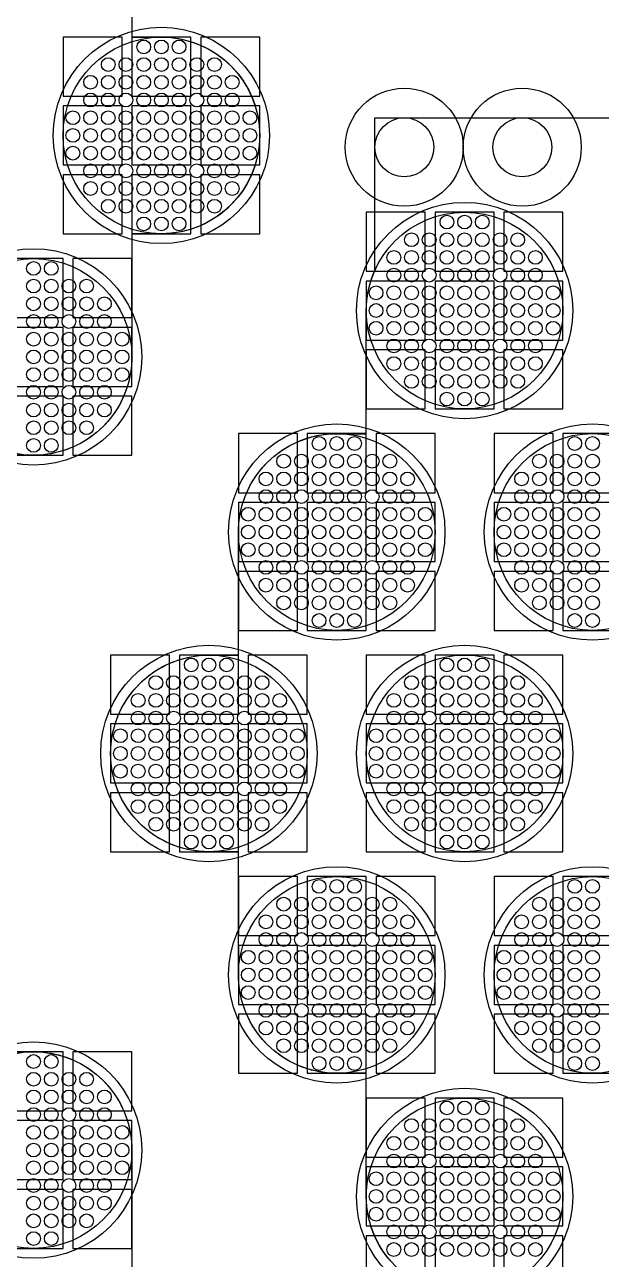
# Model space of a CAD drawing. Extents: x -49 to 54, y -38 to 38.
# Drawn here: x -0.82 to 2.12, y 24.13 to 30.41 of the extents above; entities that cross this region are included whole.
import ezdxf

# ---------------------------------------------------------------- set-up
doc = ezdxf.new("R2010")
doc.units = 0
for name, color, linetype in [('ADHESIVE_VIA_OPENINGS', 30, 'CONTINUOUS'), ('BACK_LAYER', 5, 'CONTINUOUS'), ('COND_LAYER_LOWER_ELECTRODE', 6, 'CONTINUOUS'), ('CONDUCTIVE_LAYER_BACK_LAYER', 2, 'CONTINUOUS'), ('EMITTER', 3, 'CONTINUOUS'), ('LOWER_ELECTRODE', 1, 'CONTINUOUS'), ('SUBSTRATE_VIA', 4, 'CONTINUOUS')]:
    doc.layers.add(name, color=color, linetype=linetype)

msp = doc.modelspace()

# ---------------------------------------------------------------- linework, layer by layer
at = {"layer": 'ADHESIVE_VIA_OPENINGS'}
for centre in [(1.114, 29.7878), (1.714, 29.7878)]:
    msp.add_circle(centre, 0.3, dxfattribs=at)
at = {"layer": 'BACK_LAYER'}
for points in [[(-0.6209, 30.0477), (-0.3209, 30.0477), (-0.3209, 30.3477), (-0.6209, 30.3477)], [(-0.2709, 30.0477), (0.0291, 30.0477), (0.0291, 30.3477), (-0.2709, 30.3477)], [(0.0791, 30.0477), (0.3791, 30.0477), (0.3791, 30.3477), (0.0791, 30.3477)], [(-0.6209, 29.6977), (-0.3209, 29.6977), (-0.3209, 29.9977), (-0.6209, 29.9977)], [(-0.2709, 29.6977), (0.0291, 29.6977), (0.0291, 29.9977), (-0.2709, 29.9977)], [(0.0791, 29.6977), (0.3791, 29.6977), (0.3791, 29.9977), (0.0791, 29.9977)], [(-0.6209, 29.3477), (-0.3209, 29.3477), (-0.3209, 29.6477), (-0.6209, 29.6477)], [(-0.2709, 29.3477), (0.0291, 29.3477), (0.0291, 29.6477), (-0.2709, 29.6477)], [(0.0791, 29.3477), (0.3791, 29.3477), (0.3791, 29.6477), (0.0791, 29.6477)], [(0.9209, 29.1575), (1.2209, 29.1575), (1.2209, 29.4575), (0.9209, 29.4575)], [(1.2709, 29.1575), (1.5709, 29.1575), (1.5709, 29.4575), (1.2709, 29.4575)], [(1.6209, 29.1575), (1.9209, 29.1575), (1.9209, 29.4575), (1.6209, 29.4575)], [(-0.9209, 28.9218), (-0.6209, 28.9218), (-0.6209, 29.2218), (-0.9209, 29.2218)], [(-0.5709, 28.9218), (-0.2709, 28.9218), (-0.2709, 29.2218), (-0.5709, 29.2218)], [(0.9209, 28.8075), (1.2209, 28.8075), (1.2209, 29.1075), (0.9209, 29.1075)], [(1.2709, 28.8075), (1.5709, 28.8075), (1.5709, 29.1075), (1.2709, 29.1075)], [(1.6209, 28.8075), (1.9209, 28.8075), (1.9209, 29.1075), (1.6209, 29.1075)], [(-0.9209, 28.5718), (-0.6209, 28.5718), (-0.6209, 28.8718), (-0.9209, 28.8718)], [(-0.5709, 28.5718), (-0.2709, 28.5718), (-0.2709, 28.8718), (-0.5709, 28.8718)], [(0.9209, 28.4575), (1.2209, 28.4575), (1.2209, 28.7575), (0.9209, 28.7575)], [(1.2709, 28.4575), (1.5709, 28.4575), (1.5709, 28.7575), (1.2709, 28.7575)], [(1.6209, 28.4575), (1.9209, 28.4575), (1.9209, 28.7575), (1.6209, 28.7575)], [(-0.9209, 28.2218), (-0.6209, 28.2218), (-0.6209, 28.5218), (-0.9209, 28.5218)], [(-0.5709, 28.2218), (-0.2709, 28.2218), (-0.2709, 28.5218), (-0.5709, 28.5218)], [(0.2709, 28.0316), (0.5709, 28.0316), (0.5709, 28.3316), (0.2709, 28.3316)], [(0.6209, 28.0316), (0.9209, 28.0316), (0.9209, 28.3316), (0.6209, 28.3316)], [(0.9709, 28.0316), (1.2709, 28.0316), (1.2709, 28.3316), (0.9709, 28.3316)], [(1.5709, 28.0316), (1.8709, 28.0316), (1.8709, 28.3316), (1.5709, 28.3316)], [(1.9209, 28.0316), (2.2209, 28.0316), (2.2209, 28.3316), (1.9209, 28.3316)], [(0.2709, 27.6816), (0.5709, 27.6816), (0.5709, 27.9816), (0.2709, 27.9816)], [(0.6209, 27.6816), (0.9209, 27.6816), (0.9209, 27.9816), (0.6209, 27.9816)], [(0.9709, 27.6816), (1.2709, 27.6816), (1.2709, 27.9816), (0.9709, 27.9816)], [(1.5709, 27.6816), (1.8709, 27.6816), (1.8709, 27.9816), (1.5709, 27.9816)], [(1.9209, 27.6816), (2.2209, 27.6816), (2.2209, 27.9816), (1.9209, 27.9816)], [(0.2709, 27.3316), (0.5709, 27.3316), (0.5709, 27.6316), (0.2709, 27.6316)], [(0.6209, 27.3316), (0.9209, 27.3316), (0.9209, 27.6316), (0.6209, 27.6316)], [(0.9709, 27.3316), (1.2709, 27.3316), (1.2709, 27.6316), (0.9709, 27.6316)], [(1.5709, 27.3316), (1.8709, 27.3316), (1.8709, 27.6316), (1.5709, 27.6316)], [(1.9209, 27.3316), (2.2209, 27.3316), (2.2209, 27.6316), (1.9209, 27.6316)], [(-0.3791, 26.9058), (-0.0791, 26.9058), (-0.0791, 27.2058), (-0.3791, 27.2058)], [(-0.0291, 26.9058), (0.2709, 26.9058), (0.2709, 27.2058), (-0.0291, 27.2058)], [(0.3209, 26.9058), (0.6209, 26.9058), (0.6209, 27.2058), (0.3209, 27.2058)], [(0.9209, 26.9058), (1.2209, 26.9058), (1.2209, 27.2058), (0.9209, 27.2058)], [(1.2709, 26.9058), (1.5709, 26.9058), (1.5709, 27.2058), (1.2709, 27.2058)], [(1.6209, 26.9058), (1.9209, 26.9058), (1.9209, 27.2058), (1.6209, 27.2058)], [(-0.3791, 26.5558), (-0.0791, 26.5558), (-0.0791, 26.8558), (-0.3791, 26.8558)], [(-0.0291, 26.5558), (0.2709, 26.5558), (0.2709, 26.8558), (-0.0291, 26.8558)], [(0.3209, 26.5558), (0.6209, 26.5558), (0.6209, 26.8558), (0.3209, 26.8558)], [(0.9209, 26.5558), (1.2209, 26.5558), (1.2209, 26.8558), (0.9209, 26.8558)], [(1.2709, 26.5558), (1.5709, 26.5558), (1.5709, 26.8558), (1.2709, 26.8558)], [(1.6209, 26.5558), (1.9209, 26.5558), (1.9209, 26.8558), (1.6209, 26.8558)], [(-0.3791, 26.2058), (-0.0791, 26.2058), (-0.0791, 26.5058), (-0.3791, 26.5058)], [(-0.0291, 26.2058), (0.2709, 26.2058), (0.2709, 26.5058), (-0.0291, 26.5058)], [(0.3209, 26.2058), (0.6209, 26.2058), (0.6209, 26.5058), (0.3209, 26.5058)], [(0.9209, 26.2058), (1.2209, 26.2058), (1.2209, 26.5058), (0.9209, 26.5058)], [(1.2709, 26.2058), (1.5709, 26.2058), (1.5709, 26.5058), (1.2709, 26.5058)], [(1.6209, 26.2058), (1.9209, 26.2058), (1.9209, 26.5058), (1.6209, 26.5058)], [(0.2709, 25.78), (0.5709, 25.78), (0.5709, 26.08), (0.2709, 26.08)], [(0.6209, 25.78), (0.9209, 25.78), (0.9209, 26.08), (0.6209, 26.08)], [(0.9709, 25.78), (1.2709, 25.78), (1.2709, 26.08), (0.9709, 26.08)], [(1.5709, 25.78), (1.8709, 25.78), (1.8709, 26.08), (1.5709, 26.08)], [(1.9209, 25.78), (2.2209, 25.78), (2.2209, 26.08), (1.9209, 26.08)], [(0.2709, 25.43), (0.5709, 25.43), (0.5709, 25.73), (0.2709, 25.73)], [(0.6209, 25.43), (0.9209, 25.43), (0.9209, 25.73), (0.6209, 25.73)], [(0.9709, 25.43), (1.2709, 25.43), (1.2709, 25.73), (0.9709, 25.73)], [(1.5709, 25.43), (1.8709, 25.43), (1.8709, 25.73), (1.5709, 25.73)], [(1.9209, 25.43), (2.2209, 25.43), (2.2209, 25.73), (1.9209, 25.73)], [(0.2709, 25.08), (0.5709, 25.08), (0.5709, 25.38), (0.2709, 25.38)], [(0.6209, 25.08), (0.9209, 25.08), (0.9209, 25.38), (0.6209, 25.38)], [(0.9709, 25.08), (1.2709, 25.08), (1.2709, 25.38), (0.9709, 25.38)], [(1.5709, 25.08), (1.8709, 25.08), (1.8709, 25.38), (1.5709, 25.38)], [(1.9209, 25.08), (2.2209, 25.08), (2.2209, 25.38), (1.9209, 25.38)], [(-0.9209, 24.8898), (-0.6209, 24.8898), (-0.6209, 25.1898), (-0.9209, 25.1898)], [(-0.5709, 24.8898), (-0.2709, 24.8898), (-0.2709, 25.1898), (-0.5709, 25.1898)], [(0.9209, 24.6541), (1.2209, 24.6541), (1.2209, 24.9541), (0.9209, 24.9541)], [(1.2709, 24.6541), (1.5709, 24.6541), (1.5709, 24.9541), (1.2709, 24.9541)], [(1.6209, 24.6541), (1.9209, 24.6541), (1.9209, 24.9541), (1.6209, 24.9541)], [(-0.9209, 24.5398), (-0.6209, 24.5398), (-0.6209, 24.8398), (-0.9209, 24.8398)], [(-0.5709, 24.5398), (-0.2709, 24.5398), (-0.2709, 24.8398), (-0.5709, 24.8398)], [(0.9209, 24.3041), (1.2209, 24.3041), (1.2209, 24.6041), (0.9209, 24.6041)], [(1.2709, 24.3041), (1.5709, 24.3041), (1.5709, 24.6041), (1.2709, 24.6041)], [(1.6209, 24.3041), (1.9209, 24.3041), (1.9209, 24.6041), (1.6209, 24.6041)], [(-0.9209, 24.1898), (-0.6209, 24.1898), (-0.6209, 24.4898), (-0.9209, 24.4898)], [(-0.5709, 24.1898), (-0.2709, 24.1898), (-0.2709, 24.4898), (-0.5709, 24.4898)], [(0.9209, 23.9541), (1.2209, 23.9541), (1.2209, 24.2541), (0.9209, 24.2541)], [(1.2709, 23.9541), (1.5709, 23.9541), (1.5709, 24.2541), (1.2709, 24.2541)], [(1.6209, 23.9541), (1.9209, 23.9541), (1.9209, 24.2541), (1.6209, 24.2541)]]:
    msp.add_lwpolyline(points, close=True, dxfattribs=at)
at = {"layer": 'COND_LAYER_LOWER_ELECTRODE'}
for centre in [(-0.1209, 29.8477), (1.4209, 28.9575), (-0.7709, 28.7218), (0.7709, 27.8316), (2.0709, 27.8316), (0.1209, 26.7058), (1.4209, 26.7058), (0.7709, 25.58), (2.0709, 25.58), (-0.7709, 24.6898), (1.4209, 24.4541)]:
    msp.add_circle(centre, 0.55, dxfattribs=at)
at = {"layer": 'CONDUCTIVE_LAYER_BACK_LAYER'}
for points in [[(-0.2709, 30.9735), (-0.2709, 30.3476), (-0.111, 30.3476), (-0.0911, 30.3468), (-0.0713, 30.3452), (-0.0516, 30.3428), (-0.0319, 30.3397), (-0.0124, 30.3357), (0.0069, 30.331), (0.026, 30.3256), (0.0449, 30.3194), (0.0635, 30.3124), (0.0818, 30.3047), (0.0998, 30.2963), (0.1175, 30.2871), (0.1348, 30.2773), (0.1517, 30.2668), (0.1681, 30.2556), (0.1841, 30.2438), (0.1996, 30.2314), (0.2146, 30.2183), (0.2291, 30.2047), (0.243, 30.1905), (0.2564, 30.1758), (0.2691, 30.1605), (0.2812, 30.1448), (0.2927, 30.1285), (0.3036, 30.1119), (0.3137, 30.0948), (0.3232, 30.0773), (0.332, 30.0595), (0.3401, 30.0413), (0.3474, 30.0228), (0.354, 30.0041), (0.3598, 29.985), (0.3649, 29.9658), (0.3692, 29.9464), (0.3728, 29.9269), (0.3755, 29.9072), (0.3775, 29.8874), (0.3787, 29.8675), (0.3791, 29.8477), (0.3787, 29.8278), (0.3775, 29.8079), (0.3755, 29.7881), (0.3728, 29.7685), (0.3692, 29.7489), (0.3649, 29.7295), (0.3598, 29.7103), (0.354, 29.6913), (0.3474, 29.6725), (0.3401, 29.654), (0.332, 29.6358), (0.3232, 29.618), (0.3137, 29.6005), (0.3036, 29.5834), (0.2927, 29.5668), (0.2812, 29.5506), (0.2691, 29.5348), (0.2564, 29.5195), (0.243, 29.5048), (0.2291, 29.4906), (0.2146, 29.477), (0.1996, 29.4639), (0.1841, 29.4515), (0.1681, 29.4397), (0.1517, 29.4285), (0.1348, 29.418), (0.1175, 29.4082), (0.0998, 29.399), (0.0818, 29.3906), (0.0635, 29.3829), (0.0449, 29.3759), (0.026, 29.3697), (0.0069, 29.3643), (-0.0124, 29.3596), (-0.0319, 29.3556), (-0.0516, 29.3525), (-0.0713, 29.3501), (-0.0911, 29.3485), (-0.111, 29.3478), (-0.2709, 29.3478), (-0.2709, 28.7218), (-0.2713, 28.7019), (-0.2725, 28.6821), (-0.2745, 28.6623), (-0.2772, 28.6426), (-0.2808, 28.6231), (-0.2851, 28.6036), (-0.2902, 28.5844), (-0.296, 28.5654), (-0.3026, 28.5467), (-0.3099, 28.5282), (-0.318, 28.51), (-0.3268, 28.4922), (-0.3363, 28.4747), (-0.3464, 28.4576), (-0.3573, 28.4409), (-0.3688, 28.4247), (-0.3809, 28.409), (-0.3936, 28.3937), (-0.407, 28.379), (-0.4209, 28.3648), (-0.4354, 28.3511), (-0.4504, 28.3381), (-0.4659, 28.3257), (-0.4819, 28.3138), (-0.4983, 28.3027), (-0.5152, 28.2922), (-0.5325, 28.2823), (-0.5502, 28.2732), (-0.5682, 28.2648), (-0.5865, 28.2571), (-0.6051, 28.2501), (-0.624, 28.2439), (-0.6431, 28.2384), (-0.6624, 28.2337), (-0.6819, 28.2298), (-0.7016, 28.2267), (-0.7213, 28.2243), (-0.7411, 28.2227), (-0.761, 28.2219), (-0.9209, 28.2219)], [(1.0436, 24.126), (1.0309, 24.1413), (1.0188, 24.157), (1.0073, 24.1733), (0.9964, 24.1899), (0.9863, 24.207), (0.9768, 24.2245), (0.968, 24.2423), (0.9599, 24.2605), (0.9526, 24.279), (0.946, 24.2977), (0.9402, 24.3167), (0.9351, 24.336), (0.9308, 24.3554), (0.9272, 24.3749), (0.9245, 24.3946), (0.9225, 24.4144), (0.9213, 24.4343), (0.9209, 24.4541), (0.9209, 25.0801), (0.761, 25.0801), (0.7411, 25.0809), (0.7213, 25.0824), (0.7016, 25.0848), (0.6819, 25.0879), (0.6624, 25.0919), (0.6431, 25.0966), (0.624, 25.102), (0.6051, 25.1083), (0.5865, 25.1152), (0.5682, 25.1229), (0.5502, 25.1313), (0.5325, 25.1405), (0.5152, 25.1503), (0.4983, 25.1608), (0.4819, 25.172), (0.4659, 25.1838), (0.4504, 25.1962), (0.4354, 25.2093), (0.4209, 25.2229), (0.407, 25.2371), (0.3936, 25.2519), (0.3809, 25.2671), (0.3688, 25.2829), (0.3573, 25.2991), (0.3464, 25.3158), (0.3363, 25.3328), (0.3268, 25.3503), (0.318, 25.3682), (0.3099, 25.3863), (0.3026, 25.4048), (0.296, 25.4236), (0.2902, 25.4426), (0.2851, 25.4618), (0.2808, 25.4812), (0.2772, 25.5008), (0.2745, 25.5205), (0.2725, 25.5402), (0.2713, 25.5601), (0.2709, 25.58), (0.2709, 26.2059), (0.111, 26.2059), (0.0911, 26.2067), (0.0713, 26.2083), (0.0516, 26.2106), (0.0319, 26.2138), (0.0124, 26.2177), (-0.0069, 26.2224), (-0.026, 26.2279), (-0.0449, 26.2341), (-0.0635, 26.2411), (-0.0818, 26.2488), (-0.0998, 26.2572), (-0.1175, 26.2663), (-0.1348, 26.2761), (-0.1517, 26.2866), (-0.1681, 26.2978), (-0.1841, 26.3096), (-0.1996, 26.3221), (-0.2146, 26.3351), (-0.2291, 26.3487), (-0.243, 26.3629), (-0.2564, 26.3777), (-0.2691, 26.3929), (-0.2812, 26.4087), (-0.2927, 26.4249), (-0.3036, 26.4416), (-0.3137, 26.4587), (-0.3232, 26.4761), (-0.332, 26.494), (-0.3401, 26.5122), (-0.3474, 26.5306), (-0.354, 26.5494), (-0.3598, 26.5684), (-0.3649, 26.5876), (-0.3692, 26.607), (-0.3728, 26.6266), (-0.3755, 26.6463), (-0.3775, 26.6661), (-0.3787, 26.6859), (-0.3791, 26.7058), (-0.3787, 26.7257), (-0.3775, 26.7455), (-0.3755, 26.7653), (-0.3728, 26.785), (-0.3692, 26.8046), (-0.3649, 26.824), (-0.3598, 26.8432), (-0.354, 26.8622), (-0.3474, 26.881), (-0.3401, 26.8994), (-0.332, 26.9176), (-0.3232, 26.9354), (-0.3137, 26.9529), (-0.3036, 26.97), (-0.2927, 26.9867), (-0.2812, 27.0029), (-0.2691, 27.0187), (-0.2564, 27.0339), (-0.243, 27.0486), (-0.2291, 27.0628), (-0.2146, 27.0765), (-0.1996, 27.0895), (-0.1841, 27.102), (-0.1681, 27.1138), (-0.1517, 27.125), (-0.1348, 27.1355), (-0.1175, 27.1453), (-0.0998, 27.1544), (-0.0818, 27.1628), (-0.0635, 27.1705), (-0.0449, 27.1775), (-0.026, 27.1837), (-0.0069, 27.1892), (0.0124, 27.1939), (0.0319, 27.1978), (0.0516, 27.201), (0.0713, 27.2033), (0.0911, 27.2049), (0.111, 27.2057), (0.2709, 27.2057), (0.2709, 27.8316), (0.2713, 27.8515), (0.2725, 27.8714), (0.2745, 27.8911), (0.2772, 27.9108), (0.2808, 27.9304), (0.2851, 27.9498), (0.2902, 27.969), (0.296, 27.988), (0.3026, 28.0068), (0.3099, 28.0253), (0.318, 28.0434), (0.3268, 28.0613), (0.3363, 28.0788), (0.3464, 28.0958), (0.3573, 28.1125), (0.3688, 28.1287), (0.3809, 28.1445), (0.3936, 28.1597), (0.407, 28.1745), (0.4209, 28.1887), (0.4354, 28.2023), (0.4504, 28.2154), (0.4659, 28.2278), (0.4819, 28.2396), (0.4983, 28.2508), (0.5152, 28.2613), (0.5325, 28.2711), (0.5502, 28.2802), (0.5682, 28.2887), (0.5865, 28.2964), (0.6051, 28.3033), (0.624, 28.3096), (0.6431, 28.315), (0.6624, 28.3197), (0.6819, 28.3236), (0.7016, 28.3268), (0.7213, 28.3292), (0.7411, 28.3307), (0.761, 28.3315), (0.9209, 28.3315), (0.9209, 28.9575), (0.9213, 28.9773), (0.9225, 28.9972), (0.9245, 29.017), (0.9272, 29.0367), (0.9308, 29.0562), (0.9351, 29.0756), (0.9402, 29.0949), (0.946, 29.1139), (0.9526, 29.1326), (0.9599, 29.1511), (0.964, 29.1602), (0.964, 29.9378), (2.7209, 29.9378)], [(-0.9209, 25.1897), (-0.761, 25.1897), (-0.7411, 25.1889), (-0.7213, 25.1873), (-0.7016, 25.1849), (-0.6819, 25.1818), (-0.6624, 25.1779), (-0.6431, 25.1732), (-0.624, 25.1677), (-0.6051, 25.1615), (-0.5865, 25.1545), (-0.5682, 25.1468), (-0.5502, 25.1384), (-0.5325, 25.1293), (-0.5152, 25.1194), (-0.4983, 25.1089), (-0.4819, 25.0978), (-0.4659, 25.0859), (-0.4504, 25.0735), (-0.4354, 25.0605), (-0.4209, 25.0468), (-0.407, 25.0326), (-0.3936, 25.0179), (-0.3809, 25.0026), (-0.3688, 24.9869), (-0.3573, 24.9706), (-0.3464, 24.954), (-0.3363, 24.9369), (-0.3268, 24.9194), (-0.318, 24.9016), (-0.3099, 24.8834), (-0.3026, 24.8649), (-0.296, 24.8462), (-0.2902, 24.8272), (-0.2851, 24.8079), (-0.2808, 24.7885), (-0.2772, 24.769), (-0.2745, 24.7493), (-0.2725, 24.7295), (-0.2713, 24.7096), (-0.2709, 24.6898), (-0.2709, 24.0638)]]:
    msp.add_lwpolyline(points, dxfattribs=at)
at = {"layer": 'EMITTER'}
for centre in [(-0.1209, 29.8477), (1.4209, 28.9575), (-0.7709, 28.7218), (0.7709, 27.8316), (2.0709, 27.8316), (0.1209, 26.7058), (1.4209, 26.7058), (0.7709, 25.58), (2.0709, 25.58), (-0.7709, 24.6898), (1.4209, 24.4541)]:
    msp.add_circle(centre, 0.5, dxfattribs=at)
at = {"layer": 'LOWER_ELECTRODE'}
for centre in [(-0.2109, 30.2977), (-0.1209, 30.2977), (-0.0309, 30.2977), (-0.3909, 30.2077), (-0.3009, 30.2077), (-0.2109, 30.2077), (-0.1209, 30.2077), (-0.0309, 30.2077), (0.0591, 30.2077), (0.1491, 30.2077), (-0.4809, 30.1177), (-0.3909, 30.1177), (-0.3009, 30.1177), (-0.2109, 30.1177), (-0.1209, 30.1177), (-0.0309, 30.1177), (0.0591, 30.1177), (0.1491, 30.1177), (0.2391, 30.1177), (-0.4809, 30.0277), (-0.3909, 30.0277), (-0.3009, 30.0277), (-0.2109, 30.0277), (-0.1209, 30.0277), (-0.0309, 30.0277), (0.0591, 30.0277), (0.1491, 30.0277), (0.2391, 30.0277), (-0.5709, 29.9377), (-0.4809, 29.9377), (-0.3909, 29.9377), (-0.3009, 29.9377), (-0.2109, 29.9377), (-0.1209, 29.9377), (-0.0309, 29.9377), (0.0591, 29.9377), (0.1491, 29.9377), (0.2391, 29.9377), (0.3291, 29.9377), (-0.5709, 29.8477), (-0.4809, 29.8477), (-0.3909, 29.8477), (-0.3009, 29.8477), (-0.2109, 29.8477), (-0.1209, 29.8477), (-0.0309, 29.8477), (0.0591, 29.8477), (0.1491, 29.8477), (0.2391, 29.8477), (0.3291, 29.8477), (-0.5709, 29.7577), (-0.4809, 29.7577), (-0.3909, 29.7577), (-0.3009, 29.7577), (-0.2109, 29.7577), (-0.1209, 29.7577), (-0.0309, 29.7577), (0.0591, 29.7577), (0.1491, 29.7577), (0.2391, 29.7577), (0.3291, 29.7577), (-0.4809, 29.6677), (-0.3909, 29.6677), (-0.3009, 29.6677), (-0.2109, 29.6677), (-0.1209, 29.6677), (-0.0309, 29.6677), (0.0591, 29.6677), (0.1491, 29.6677), (0.2391, 29.6677), (-0.4809, 29.5777), (-0.3909, 29.5777), (-0.3009, 29.5777), (-0.2109, 29.5777), (-0.1209, 29.5777), (-0.0309, 29.5777), (0.0591, 29.5777), (0.1491, 29.5777), (0.2391, 29.5777), (-0.3909, 29.4877), (-0.3009, 29.4877), (-0.2109, 29.4877), (-0.1209, 29.4877), (-0.0309, 29.4877), (0.0591, 29.4877), (0.1491, 29.4877), (1.3309, 29.4075), (1.4209, 29.4075), (1.5109, 29.4075), (-0.2109, 29.3977), (-0.1209, 29.3977), (-0.0309, 29.3977), (1.1509, 29.3175), (1.2409, 29.3175), (1.3309, 29.3175), (1.4209, 29.3175), (1.5109, 29.3175), (1.6009, 29.3175), (1.6909, 29.3175), (1.0609, 29.2275), (1.1509, 29.2275), (1.2409, 29.2275), (1.3309, 29.2275), (1.4209, 29.2275), (1.5109, 29.2275), (1.6009, 29.2275), (1.6909, 29.2275), (1.7809, 29.2275), (-0.7709, 29.1718), (-0.6809, 29.1718), (1.0609, 29.1375), (1.1509, 29.1375), (1.2409, 29.1375), (1.3309, 29.1375), (1.4209, 29.1375), (1.5109, 29.1375), (1.6009, 29.1375), (1.6909, 29.1375), (1.7809, 29.1375), (-0.7709, 29.0818), (-0.6809, 29.0818), (-0.5909, 29.0818), (-0.5009, 29.0818), (0.9709, 29.0475), (1.0609, 29.0475), (1.1509, 29.0475), (1.2409, 29.0475), (1.3309, 29.0475), (1.4209, 29.0475), (1.5109, 29.0475), (1.6009, 29.0475), (1.6909, 29.0475), (1.7809, 29.0475), (1.8709, 29.0475), (-0.7709, 28.9918), (-0.6809, 28.9918), (-0.5909, 28.9918), (-0.5009, 28.9918), (-0.4109, 28.9918), (-0.7709, 28.9018), (-0.6809, 28.9018), (-0.5909, 28.9018), (-0.5009, 28.9018), (-0.4109, 28.9018), (0.9709, 28.9575), (1.0609, 28.9575), (1.1509, 28.9575), (1.2409, 28.9575), (1.3309, 28.9575), (1.4209, 28.9575), (1.5109, 28.9575), (1.6009, 28.9575), (1.6909, 28.9575), (1.7809, 28.9575), (1.8709, 28.9575), (0.9709, 28.8675), (1.0609, 28.8675), (1.1509, 28.8675), (1.2409, 28.8675), (1.3309, 28.8675), (1.4209, 28.8675), (1.5109, 28.8675), (1.6009, 28.8675), (1.6909, 28.8675), (1.7809, 28.8675), (1.8709, 28.8675), (-0.7709, 28.8118), (-0.6809, 28.8118), (-0.5909, 28.8118), (-0.5009, 28.8118), (-0.4109, 28.8118), (-0.3209, 28.8118), (1.0609, 28.7775), (1.1509, 28.7775), (1.2409, 28.7775), (1.3309, 28.7775), (1.4209, 28.7775), (1.5109, 28.7775), (1.6009, 28.7775), (1.6909, 28.7775), (1.7809, 28.7775), (-0.7709, 28.7218), (-0.6809, 28.7218), (-0.5909, 28.7218), (-0.5009, 28.7218), (-0.4109, 28.7218), (-0.3209, 28.7218), (1.0609, 28.6875), (1.1509, 28.6875), (1.2409, 28.6875), (1.3309, 28.6875), (1.4209, 28.6875), (1.5109, 28.6875), (1.6009, 28.6875), (1.6909, 28.6875), (1.7809, 28.6875), (-0.7709, 28.6318), (-0.6809, 28.6318), (-0.5909, 28.6318), (-0.5009, 28.6318), (-0.4109, 28.6318), (-0.3209, 28.6318), (1.1509, 28.5975), (1.2409, 28.5975), (1.3309, 28.5975), (1.4209, 28.5975), (1.5109, 28.5975), (1.6009, 28.5975), (1.6909, 28.5975), (-0.7709, 28.5418), (-0.6809, 28.5418), (-0.5909, 28.5418), (-0.5009, 28.5418), (-0.4109, 28.5418), (1.3309, 28.5075), (1.4209, 28.5075), (1.5109, 28.5075), (-0.7709, 28.4518), (-0.6809, 28.4518), (-0.5909, 28.4518), (-0.5009, 28.4518), (-0.4109, 28.4518), (-0.7709, 28.3618), (-0.6809, 28.3618), (-0.5909, 28.3618), (-0.5009, 28.3618), (-0.7709, 28.2718), (-0.6809, 28.2718), (0.6809, 28.2816), (0.7709, 28.2816), (0.8609, 28.2816), (1.9809, 28.2816), (2.0709, 28.2816), (0.5009, 28.1916), (0.5909, 28.1916), (0.6809, 28.1916), (0.7709, 28.1916), (0.8609, 28.1916), (0.9509, 28.1916), (1.0409, 28.1916), (1.8009, 28.1916), (1.8909, 28.1916), (1.9809, 28.1916), (2.0709, 28.1916), (0.4109, 28.1016), (0.5009, 28.1016), (0.5909, 28.1016), (0.6809, 28.1016), (0.7709, 28.1016), (0.8609, 28.1016), (0.9509, 28.1016), (1.0409, 28.1016), (1.1309, 28.1016), (1.7109, 28.1016), (1.8009, 28.1016), (1.8909, 28.1016), (1.9809, 28.1016), (2.0709, 28.1016), (0.4109, 28.0116), (0.5009, 28.0116), (0.5909, 28.0116), (0.6809, 28.0116), (0.7709, 28.0116), (0.8609, 28.0116), (0.9509, 28.0116), (1.0409, 28.0116), (1.1309, 28.0116), (1.7109, 28.0116), (1.8009, 28.0116), (1.8909, 28.0116), (1.9809, 28.0116), (2.0709, 28.0116), (0.3209, 27.9216), (0.4109, 27.9216), (0.5009, 27.9216), (0.5909, 27.9216), (0.6809, 27.9216), (0.7709, 27.9216), (0.8609, 27.9216), (0.9509, 27.9216), (1.0409, 27.9216), (1.1309, 27.9216), (1.2209, 27.9216), (1.6209, 27.9216), (1.7109, 27.9216), (1.8009, 27.9216), (1.8909, 27.9216), (1.9809, 27.9216), (2.0709, 27.9216), (0.3209, 27.8316), (0.4109, 27.8316), (0.5009, 27.8316), (0.5909, 27.8316), (0.6809, 27.8316), (0.7709, 27.8316), (0.8609, 27.8316), (0.9509, 27.8316), (1.0409, 27.8316), (1.1309, 27.8316), (1.2209, 27.8316), (1.6209, 27.8316), (1.7109, 27.8316), (1.8009, 27.8316), (1.8909, 27.8316), (1.9809, 27.8316), (2.0709, 27.8316), (0.3209, 27.7416), (0.4109, 27.7416), (0.5009, 27.7416), (0.5909, 27.7416), (0.6809, 27.7416), (0.7709, 27.7416), (0.8609, 27.7416), (0.9509, 27.7416), (1.0409, 27.7416), (1.1309, 27.7416), (1.2209, 27.7416), (1.6209, 27.7416), (1.7109, 27.7416), (1.8009, 27.7416), (1.8909, 27.7416), (1.9809, 27.7416), (2.0709, 27.7416), (0.4109, 27.6516), (0.5009, 27.6516), (0.5909, 27.6516), (0.6809, 27.6516), (0.7709, 27.6516), (0.8609, 27.6516), (0.9509, 27.6516), (1.0409, 27.6516), (1.1309, 27.6516), (1.7109, 27.6516), (1.8009, 27.6516), (1.8909, 27.6516), (1.9809, 27.6516), (2.0709, 27.6516), (0.4109, 27.5616), (0.5009, 27.5616), (0.5909, 27.5616), (0.6809, 27.5616), (0.7709, 27.5616), (0.8609, 27.5616), (0.9509, 27.5616), (1.0409, 27.5616), (1.1309, 27.5616), (1.7109, 27.5616), (1.8009, 27.5616), (1.8909, 27.5616), (1.9809, 27.5616), (2.0709, 27.5616), (0.5009, 27.4716), (0.5909, 27.4716), (0.6809, 27.4716), (0.7709, 27.4716), (0.8609, 27.4716), (0.9509, 27.4716), (1.0409, 27.4716), (1.8009, 27.4716), (1.8909, 27.4716), (1.9809, 27.4716), (2.0709, 27.4716), (0.6809, 27.3816), (0.7709, 27.3816), (0.8609, 27.3816), (1.9809, 27.3816), (2.0709, 27.3816), (0.0309, 27.1558), (0.1209, 27.1558), (0.2109, 27.1558), (1.3309, 27.1558), (1.4209, 27.1558), (1.5109, 27.1558), (-0.1491, 27.0658), (-0.0591, 27.0658), (0.0309, 27.0658), (0.1209, 27.0658), (0.2109, 27.0658), (0.3009, 27.0658), (0.3909, 27.0658), (1.1509, 27.0658), (1.2409, 27.0658), (1.3309, 27.0658), (1.4209, 27.0658), (1.5109, 27.0658), (1.6009, 27.0658), (1.6909, 27.0658), (-0.2391, 26.9758), (-0.1491, 26.9758), (-0.0591, 26.9758), (0.0309, 26.9758), (0.1209, 26.9758), (0.2109, 26.9758), (0.3009, 26.9758), (0.3909, 26.9758), (0.4809, 26.9758), (1.0609, 26.9758), (1.1509, 26.9758), (1.2409, 26.9758), (1.3309, 26.9758), (1.4209, 26.9758), (1.5109, 26.9758), (1.6009, 26.9758), (1.6909, 26.9758), (1.7809, 26.9758), (-0.2391, 26.8858), (-0.1491, 26.8858), (-0.0591, 26.8858), (0.0309, 26.8858), (0.1209, 26.8858), (0.2109, 26.8858), (0.3009, 26.8858), (0.3909, 26.8858), (0.4809, 26.8858), (1.0609, 26.8858), (1.1509, 26.8858), (1.2409, 26.8858), (1.3309, 26.8858), (1.4209, 26.8858), (1.5109, 26.8858), (1.6009, 26.8858), (1.6909, 26.8858), (1.7809, 26.8858), (-0.3291, 26.7958), (-0.2391, 26.7958), (-0.1491, 26.7958), (-0.0591, 26.7958), (0.0309, 26.7958), (0.1209, 26.7958), (0.2109, 26.7958), (0.3009, 26.7958), (0.3909, 26.7958), (0.4809, 26.7958), (0.5709, 26.7958), (0.9709, 26.7958), (1.0609, 26.7958), (1.1509, 26.7958), (1.2409, 26.7958), (1.3309, 26.7958), (1.4209, 26.7958), (1.5109, 26.7958), (1.6009, 26.7958), (1.6909, 26.7958), (1.7809, 26.7958), (1.8709, 26.7958), (-0.3291, 26.7058), (-0.2391, 26.7058), (-0.1491, 26.7058), (-0.0591, 26.7058), (0.0309, 26.7058), (0.1209, 26.7058), (0.2109, 26.7058), (0.3009, 26.7058), (0.3909, 26.7058), (0.4809, 26.7058), (0.5709, 26.7058), (0.9709, 26.7058), (1.0609, 26.7058), (1.1509, 26.7058), (1.2409, 26.7058), (1.3309, 26.7058), (1.4209, 26.7058), (1.5109, 26.7058), (1.6009, 26.7058), (1.6909, 26.7058), (1.7809, 26.7058), (1.8709, 26.7058), (-0.3291, 26.6158), (-0.2391, 26.6158), (-0.1491, 26.6158), (-0.0591, 26.6158), (0.0309, 26.6158), (0.1209, 26.6158), (0.2109, 26.6158), (0.3009, 26.6158), (0.3909, 26.6158), (0.4809, 26.6158), (0.5709, 26.6158), (0.9709, 26.6158), (1.0609, 26.6158), (1.1509, 26.6158), (1.2409, 26.6158), (1.3309, 26.6158), (1.4209, 26.6158), (1.5109, 26.6158), (1.6009, 26.6158), (1.6909, 26.6158), (1.7809, 26.6158), (1.8709, 26.6158), (-0.2391, 26.5258), (-0.1491, 26.5258), (-0.0591, 26.5258), (0.0309, 26.5258), (0.1209, 26.5258), (0.2109, 26.5258), (0.3009, 26.5258), (0.3909, 26.5258), (0.4809, 26.5258), (1.0609, 26.5258), (1.1509, 26.5258), (1.2409, 26.5258), (1.3309, 26.5258), (1.4209, 26.5258), (1.5109, 26.5258), (1.6009, 26.5258), (1.6909, 26.5258), (1.7809, 26.5258), (-0.2391, 26.4358), (-0.1491, 26.4358), (-0.0591, 26.4358), (0.0309, 26.4358), (0.1209, 26.4358), (0.2109, 26.4358), (0.3009, 26.4358), (0.3909, 26.4358), (0.4809, 26.4358), (1.0609, 26.4358), (1.1509, 26.4358), (1.2409, 26.4358), (1.3309, 26.4358), (1.4209, 26.4358), (1.5109, 26.4358), (1.6009, 26.4358), (1.6909, 26.4358), (1.7809, 26.4358), (-0.1491, 26.3458), (-0.0591, 26.3458), (0.0309, 26.3458), (0.1209, 26.3458), (0.2109, 26.3458), (0.3009, 26.3458), (0.3909, 26.3458), (1.1509, 26.3458), (1.2409, 26.3458), (1.3309, 26.3458), (1.4209, 26.3458), (1.5109, 26.3458), (1.6009, 26.3458), (1.6909, 26.3458), (0.0309, 26.2558), (0.1209, 26.2558), (0.2109, 26.2558), (1.3309, 26.2558), (1.4209, 26.2558), (1.5109, 26.2558), (0.6809, 26.03), (0.7709, 26.03), (0.8609, 26.03), (1.9809, 26.03), (2.0709, 26.03), (0.5009, 25.94), (0.5909, 25.94), (0.6809, 25.94), (0.7709, 25.94), (0.8609, 25.94), (0.9509, 25.94), (1.0409, 25.94), (1.8009, 25.94), (1.8909, 25.94), (1.9809, 25.94), (2.0709, 25.94), (0.4109, 25.85), (0.5009, 25.85), (0.5909, 25.85), (0.6809, 25.85), (0.7709, 25.85), (0.8609, 25.85), (0.9509, 25.85), (1.0409, 25.85), (1.1309, 25.85), (1.7109, 25.85), (1.8009, 25.85), (1.8909, 25.85), (1.9809, 25.85), (2.0709, 25.85), (0.4109, 25.76), (0.5009, 25.76), (0.5909, 25.76), (0.6809, 25.76), (0.7709, 25.76), (0.8609, 25.76), (0.9509, 25.76), (1.0409, 25.76), (1.1309, 25.76), (1.7109, 25.76), (1.8009, 25.76), (1.8909, 25.76), (1.9809, 25.76), (2.0709, 25.76), (0.3209, 25.67), (0.4109, 25.67), (0.5009, 25.67), (0.5909, 25.67), (0.6809, 25.67), (0.7709, 25.67), (0.8609, 25.67), (0.9509, 25.67), (1.0409, 25.67), (1.1309, 25.67), (1.2209, 25.67), (1.6209, 25.67), (1.7109, 25.67), (1.8009, 25.67), (1.8909, 25.67), (1.9809, 25.67), (2.0709, 25.67), (0.3209, 25.58), (0.4109, 25.58), (0.5009, 25.58), (0.5909, 25.58), (0.6809, 25.58), (0.7709, 25.58), (0.8609, 25.58), (0.9509, 25.58), (1.0409, 25.58), (1.1309, 25.58), (1.2209, 25.58), (1.6209, 25.58), (1.7109, 25.58), (1.8009, 25.58), (1.8909, 25.58), (1.9809, 25.58), (2.0709, 25.58), (0.3209, 25.49), (0.4109, 25.49), (0.5009, 25.49), (0.5909, 25.49), (0.6809, 25.49), (0.7709, 25.49), (0.8609, 25.49), (0.9509, 25.49), (1.0409, 25.49), (1.1309, 25.49), (1.2209, 25.49), (1.6209, 25.49), (1.7109, 25.49), (1.8009, 25.49), (1.8909, 25.49), (1.9809, 25.49), (2.0709, 25.49), (0.4109, 25.4), (0.5009, 25.4), (0.5909, 25.4), (0.6809, 25.4), (0.7709, 25.4), (0.8609, 25.4), (0.9509, 25.4), (1.0409, 25.4), (1.1309, 25.4), (1.7109, 25.4), (1.8009, 25.4), (1.8909, 25.4), (1.9809, 25.4), (2.0709, 25.4), (0.4109, 25.31), (0.5009, 25.31), (0.5909, 25.31), (0.6809, 25.31), (0.7709, 25.31), (0.8609, 25.31), (0.9509, 25.31), (1.0409, 25.31), (1.1309, 25.31), (1.7109, 25.31), (1.8009, 25.31), (1.8909, 25.31), (1.9809, 25.31), (2.0709, 25.31), (0.5009, 25.22), (0.5909, 25.22), (0.6809, 25.22), (0.7709, 25.22), (0.8609, 25.22), (0.9509, 25.22), (1.0409, 25.22), (1.8009, 25.22), (1.8909, 25.22), (1.9809, 25.22), (2.0709, 25.22), (-0.7709, 25.1398), (-0.6809, 25.1398), (0.6809, 25.13), (0.7709, 25.13), (0.8609, 25.13), (1.9809, 25.13), (2.0709, 25.13), (-0.7709, 25.0498), (-0.6809, 25.0498), (-0.5909, 25.0498), (-0.5009, 25.0498), (-0.7709, 24.9598), (-0.6809, 24.9598), (-0.5909, 24.9598), (-0.5009, 24.9598), (-0.4109, 24.9598), (1.3309, 24.9041), (1.4209, 24.9041), (1.5109, 24.9041), (-0.7709, 24.8698), (-0.6809, 24.8698), (-0.5909, 24.8698), (-0.5009, 24.8698), (-0.4109, 24.8698), (-0.7709, 24.7798), (-0.6809, 24.7798), (-0.5909, 24.7798), (-0.5009, 24.7798), (-0.4109, 24.7798), (-0.3209, 24.7798), (1.1509, 24.8141), (1.2409, 24.8141), (1.3309, 24.8141), (1.4209, 24.8141), (1.5109, 24.8141), (1.6009, 24.8141), (1.6909, 24.8141), (1.0609, 24.7241), (1.1509, 24.7241), (1.2409, 24.7241), (1.3309, 24.7241), (1.4209, 24.7241), (1.5109, 24.7241), (1.6009, 24.7241), (1.6909, 24.7241), (1.7809, 24.7241), (-0.7709, 24.6898), (-0.6809, 24.6898), (-0.5909, 24.6898), (-0.5009, 24.6898), (-0.4109, 24.6898), (-0.3209, 24.6898), (1.0609, 24.6341), (1.1509, 24.6341), (1.2409, 24.6341), (1.3309, 24.6341), (1.4209, 24.6341), (1.5109, 24.6341), (1.6009, 24.6341), (1.6909, 24.6341), (1.7809, 24.6341), (-0.7709, 24.5998), (-0.6809, 24.5998), (-0.5909, 24.5998), (-0.5009, 24.5998), (-0.4109, 24.5998), (-0.3209, 24.5998), (-0.7709, 24.5098), (-0.6809, 24.5098), (-0.5909, 24.5098), (-0.5009, 24.5098), (-0.4109, 24.5098), (0.9709, 24.5441), (1.0609, 24.5441), (1.1509, 24.5441), (1.2409, 24.5441), (1.3309, 24.5441), (1.4209, 24.5441), (1.5109, 24.5441), (1.6009, 24.5441), (1.6909, 24.5441), (1.7809, 24.5441), (1.8709, 24.5441), (0.9709, 24.4541), (1.0609, 24.4541), (1.1509, 24.4541), (1.2409, 24.4541), (1.3309, 24.4541), (1.4209, 24.4541), (1.5109, 24.4541), (1.6009, 24.4541), (1.6909, 24.4541), (1.7809, 24.4541), (1.8709, 24.4541), (-0.7709, 24.4198), (-0.6809, 24.4198), (-0.5909, 24.4198), (-0.5009, 24.4198), (-0.4109, 24.4198), (-0.7709, 24.3298), (-0.6809, 24.3298), (-0.5909, 24.3298), (-0.5009, 24.3298), (0.9709, 24.3641), (1.0609, 24.3641), (1.1509, 24.3641), (1.2409, 24.3641), (1.3309, 24.3641), (1.4209, 24.3641), (1.5109, 24.3641), (1.6009, 24.3641), (1.6909, 24.3641), (1.7809, 24.3641), (1.8709, 24.3641), (1.0609, 24.2741), (1.1509, 24.2741), (1.2409, 24.2741), (1.3309, 24.2741), (1.4209, 24.2741), (1.5109, 24.2741), (1.6009, 24.2741), (1.6909, 24.2741), (1.7809, 24.2741), (-0.7709, 24.2398), (-0.6809, 24.2398), (1.0609, 24.1841), (1.1509, 24.1841), (1.2409, 24.1841), (1.3309, 24.1841), (1.4209, 24.1841), (1.5109, 24.1841), (1.6009, 24.1841), (1.6909, 24.1841), (1.7809, 24.1841)]:
    msp.add_circle(centre, 0.035, dxfattribs=at)
at = {"layer": 'SUBSTRATE_VIA'}
for centre in [(1.114, 29.7878), (1.714, 29.7878)]:
    msp.add_circle(centre, 0.15, dxfattribs=at)

doc.saveas('drawing.dxf')
